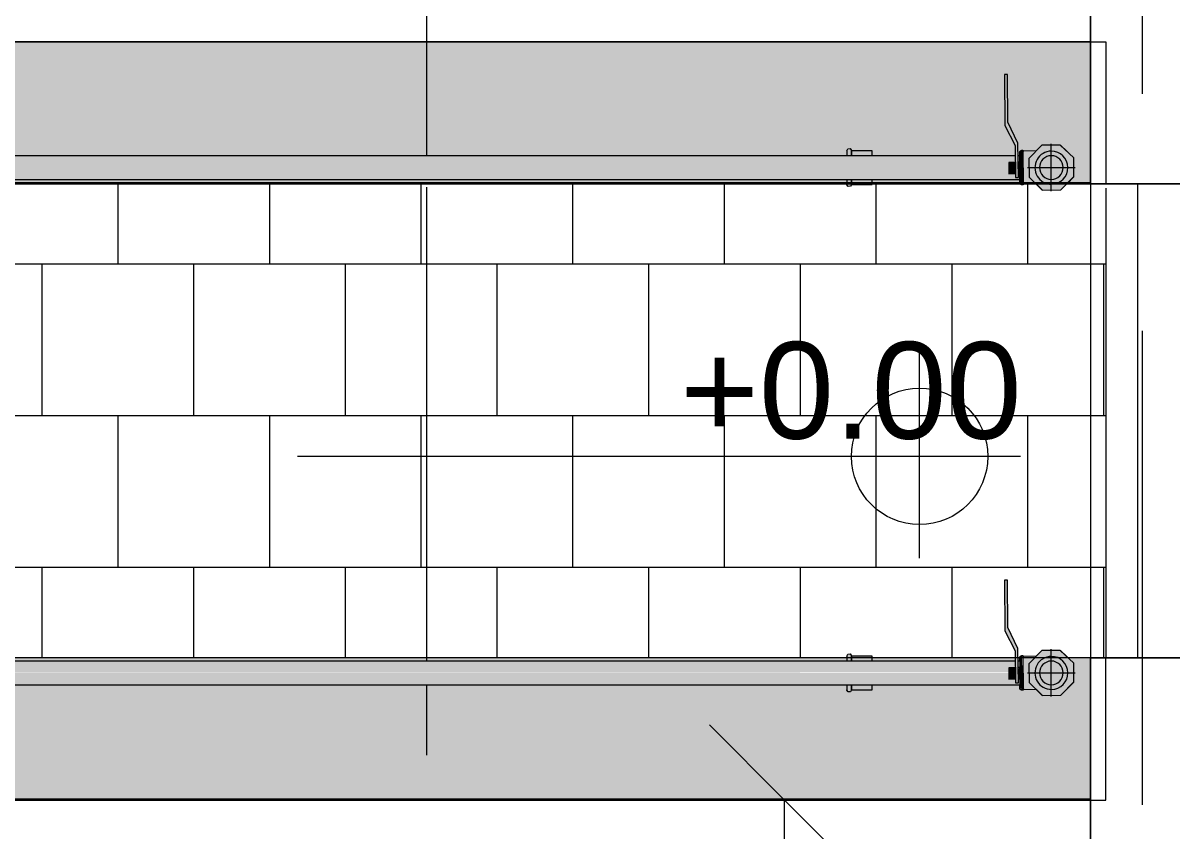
# Model space of a CAD drawing. Header units: metres. Extents: x 149 to 429, y -3 to 162.
# Drawn here: x 236.78 to 237.993, y 100.041 to 100.894 of the extents above; entities that cross this region are included whole.
import ezdxf

# ---------------------------------------------------------------- set-up
doc = ezdxf.new("R2010")
doc.units = ezdxf.units.M
doc.linetypes.add('IMPORT-Dashed _3_', pattern=[0.75, 0.5, -0.25])
doc.layers.add('1053_ARQ_BASE_MATADOURO_dwg', color=7, linetype='Continuous', lineweight=5, true_color=0x767676)
for name, color, linetype, lineweight in [('A-ANNO-DIMS', 7, 'Continuous', 5), ('A-ANNO-DIMS-50', 7, 'Continuous', 5), ('A-ANNO-NOTE', 7, 'Continuous', 5), ('A-ESQ-PORTAS', 7, 'Continuous', 20), ('A-PAREDE', 7, 'Continuous', 30), ('A-TEXTO1', 7, 'Continuous', 5), ('A-VISTA01', 7, 'Continuous', 20), ('A-VISTA03', 7, 'Continuous', 9), ('A-WALL', 7, 'Continuous', 9), ('A_lay', 7, 'Continuous', 5), ('A_PROJEÇÃO', 7, 'IMPORT-Dashed _3_', 5), ('P-PIPE', 7, 'Continuous', 5), ('P-PIPE-CNTR', 7, 'Continuous', 5)]:
    doc.layers.add(name, color=color, linetype=linetype, lineweight=lineweight)
doc.styles.add('Arial_4', font='arial.ttf', dxfattribs={"height": 0.102})
doc.styles.add('Century Gothic_2', font='GOTHIC.TTF', dxfattribs={"height": 0.05})
doc.dimstyles.new('Setores_1_mm', dxfattribs={"dimscale": 0.3048, "dimtxt": 0.052208, "dimasz": 0.520833, "dimexe": 0.393701, "dimexo": 0.246063, "dimgap": 0.287073, "dimtad": 1, "dimrnd": 0.01, "dimzin": 0, "dimdsep": 46, "dimtxsty": 'Century Gothic_2', "dimblk1": 'OBLIQUE', "dimblk2": 'OBLIQUE', "dimsah": 1, "dimcen": 0.09, "dimazin": 0, "dimtfac": 1, "dimtdec": 4, "dimtix": 1, "dimtmove": 0, "dimatfit": 3, "dimfxl": 1, "dimtvp": 1, "dimtolj": 1, "dimtzin": 0, "dimarcsym": 2})

# ---------------------------------------------------------------- blocks, each defined once
blk = doc.blocks.new('AÇO_Tampão Com Rebordo - AÇO_Tampão Com Rebordo-V52-SERINGA SUÍNOS')
at = {"layer": 'P-PIPE', "flags": 128}
for points in [[(0.0268, 0.0177), (0.0257, 0.0198), (0.0233, 0.02), (0.0218, 0.0181), (0.0218, 0.0177)], [(0.0218, -0.0177), (0.0229, -0.0198), (0.0253, -0.02), (0.0268, -0.0181), (0.0268, -0.0177)]]:
    blk.add_lwpolyline(points, dxfattribs=at)
blk = doc.blocks.new('AÇO_Cotovelo 90 45 - AÇO_Cotovelo 90 45-V54-SERINGA SUÍNOS')
at = {"layer": 'P-PIPE', "true_color": 0x7f7f7f}
for points in [[(159.465, 100.7469), (159.4682, 100.7471), (159.4676, 100.758), (159.4681, 100.7583), (159.4681, 100.7589), (159.4686, 100.7595), (159.4681, 100.7595), (159.4662, 100.759), (159.465, 100.7566), (159.465, 100.747)], [(159.4685, 100.7234), (159.4684, 100.7242), (159.4678, 100.7354), (159.465, 100.7352), (159.465, 100.7257), (159.4661, 100.7239), (159.4684, 100.7235)], [(159.4667, 100.7257), (159.4666, 100.726), (159.4666, 100.7258)]]:
    blk.add_hatch(color=8, dxfattribs=at).paths.add_polyline_path(points)
at = {"layer": 'P-PIPE'}
for p, q in [((159.4681, 100.7573), (159.465, 100.7573)), ((159.465, 100.7475), (159.465, 100.7573)), ((159.465, 100.7257), (159.465, 100.7349)), ((159.465, 100.7257), (159.4684, 100.7257))]:
    blk.add_line(p, q, dxfattribs=at)
at = {"layer": 'P-PIPE', "flags": 128}
for points in [[(159.465, 100.7573), (159.465, 100.7574), (159.465, 100.7575), (159.465, 100.7576), (159.465, 100.7577), (159.465, 100.7578), (159.465, 100.7579), (159.465, 100.758), (159.4651, 100.7581), (159.4651, 100.7582), (159.4651, 100.7583), (159.4652, 100.7583), (159.4652, 100.7584), (159.4653, 100.7585), (159.4653, 100.7586), (159.4654, 100.7587), (159.4654, 100.7588), (159.4655, 100.7589), (159.4656, 100.7589), (159.4656, 100.759), (159.4657, 100.7591), (159.4658, 100.7591), (159.4659, 100.7592), (159.4659, 100.7593), (159.466, 100.7593), (159.4661, 100.7594), (159.4662, 100.7594), (159.4663, 100.7595), (159.4664, 100.7595), (159.4665, 100.7596), (159.4665, 100.7596), (159.4666, 100.7596), (159.4667, 100.7597), (159.4668, 100.7597), (159.4669, 100.7597), (159.467, 100.7597), (159.4671, 100.7598), (159.4672, 100.7598), (159.4673, 100.7598), (159.4674, 100.7598), (159.4675, 100.7598), (159.4676, 100.7598), (159.4677, 100.7598), (159.4678, 100.7598), (159.4679, 100.7597), (159.468, 100.7597), (159.4681, 100.7597), (159.4682, 100.7597), (159.4683, 100.7596), (159.4684, 100.7596), (159.4685, 100.7596), (159.4686, 100.7595), (159.4687, 100.7595), (159.4688, 100.7594), (159.4688, 100.7594), (159.4689, 100.7593), (159.469, 100.7592), (159.4691, 100.7592), (159.4692, 100.7591), (159.4692, 100.759), (159.4693, 100.759)], [(159.465, 100.7548), (159.465, 100.7551), (159.465, 100.7554), (159.465, 100.7557), (159.465, 100.756), (159.465, 100.7562), (159.465, 100.7564), (159.465, 100.7566), (159.465, 100.7568), (159.465, 100.7569), (159.465, 100.7571), (159.465, 100.7571), (159.465, 100.7572), (159.465, 100.7573), (159.465, 100.7573)], [(159.465, 100.7573), (159.465, 100.7573), (159.465, 100.7572), (159.465, 100.7572), (159.465, 100.7571), (159.465, 100.757), (159.465, 100.7568), (159.465, 100.7567), (159.465, 100.7565), (159.465, 100.7563), (159.465, 100.756), (159.465, 100.7558), (159.465, 100.7555), (159.465, 100.7552), (159.465, 100.7549), (159.465, 100.7545), (159.465, 100.7542), (159.465, 100.7538), (159.465, 100.7534), (159.465, 100.7529), (159.465, 100.7525), (159.465, 100.752), (159.465, 100.7516), (159.465, 100.7511), (159.465, 100.7505), (159.465, 100.75), (159.465, 100.7495), (159.465, 100.7489), (159.465, 100.7484), (159.465, 100.7478), (159.465, 100.7472)], [(159.465, 100.7353), (159.465, 100.7348), (159.465, 100.7342), (159.465, 100.7336), (159.465, 100.7331), (159.465, 100.7326), (159.465, 100.732), (159.465, 100.7315), (159.465, 100.7311), (159.465, 100.7306), (159.465, 100.7302), (159.465, 100.7297), (159.465, 100.7293), (159.465, 100.7289), (159.465, 100.7285), (159.465, 100.7282), (159.465, 100.7279), (159.465, 100.7275), (159.465, 100.7273), (159.465, 100.727), (159.465, 100.7268), (159.465, 100.7265), (159.465, 100.7263), (159.465, 100.7262), (159.465, 100.726), (159.465, 100.7259), (159.465, 100.7258), (159.465, 100.7257), (159.465, 100.7257), (159.465, 100.7257)], [(159.465, 100.7257), (159.465, 100.7257), (159.465, 100.7257), (159.465, 100.7258), (159.465, 100.7259), (159.465, 100.726), (159.465, 100.7261), (159.465, 100.7263), (159.465, 100.7265), (159.465, 100.7267), (159.465, 100.7269), (159.465, 100.7272), (159.465, 100.7275), (159.465, 100.7278), (159.465, 100.7281)], [(159.4694, 100.7241), (159.4693, 100.724), (159.4693, 100.724), (159.4692, 100.7239), (159.4691, 100.7238), (159.469, 100.7238), (159.469, 100.7237), (159.4689, 100.7236), (159.4688, 100.7236), (159.4687, 100.7235), (159.4686, 100.7235), (159.4685, 100.7234), (159.4684, 100.7234), (159.4684, 100.7234), (159.4683, 100.7233), (159.4682, 100.7233), (159.4681, 100.7233), (159.468, 100.7232), (159.4679, 100.7232), (159.4678, 100.7232), (159.4677, 100.7232), (159.4676, 100.7232), (159.4675, 100.7232), (159.4674, 100.7232), (159.4673, 100.7232), (159.4672, 100.7232), (159.4671, 100.7232), (159.467, 100.7232), (159.4669, 100.7232), (159.4668, 100.7233), (159.4667, 100.7233), (159.4666, 100.7233), (159.4665, 100.7234), (159.4664, 100.7234), (159.4663, 100.7235), (159.4662, 100.7235), (159.4661, 100.7236), (159.4661, 100.7236), (159.466, 100.7237), (159.4659, 100.7237), (159.4658, 100.7238), (159.4657, 100.7239), (159.4657, 100.7239), (159.4656, 100.724), (159.4655, 100.7241), (159.4655, 100.7241), (159.4654, 100.7242), (159.4654, 100.7243), (159.4653, 100.7244), (159.4653, 100.7245), (159.4652, 100.7246), (159.4652, 100.7247), (159.4651, 100.7248), (159.4651, 100.7248), (159.4651, 100.7249), (159.465, 100.725), (159.465, 100.7251), (159.465, 100.7252), (159.465, 100.7253), (159.465, 100.7254), (159.465, 100.7255), (159.465, 100.7256), (159.465, 100.7257)]]:
    blk.add_lwpolyline(points, dxfattribs=at)
blk = doc.blocks.new('AÇO_Tampão Com Rebordo - AÇO_Tampão Com Rebordo-V55-SERINGA SUÍNOS')
at = {"layer": 'P-PIPE', "true_color": 0x7f7f7f}
h = blk.add_hatch(color=8, dxfattribs=at)
h.paths.add_polyline_path([(0.0218, -0.0177), (0, -0.0173), (0, -0.0125), (0.0218, -0.0125), (0.0218, -0.0173)])
h.paths.add_polyline_path([(0.0217, 0.0125), (0, 0.0125), (0, 0.0177), (0.0218, 0.0177), (0.0218, 0.0125)])
h = blk.add_hatch(color=8, dxfattribs=at)
h.paths.add_polyline_path([(0.0243, -0.0198), (0.0218, -0.0173), (0.0218, -0.0125), (0.0268, -0.0125), (0.0268, -0.0177), (0.0243, -0.0198)])
h.paths.add_polyline_path([(0.0233, 0.0125), (0.0218, 0.0127), (0.0218, 0.0177), (0.0243, 0.0198), (0.0268, 0.0177), (0.0268, 0.0125), (0.0238, 0.0125)])
at = {"layer": 'P-PIPE'}
for p, q in [((0, 0.0177), (0.0218, 0.0177)), ((0, 0.0125), (0, 0.0177)), ((0.0218, 0.0177), (0.0218, 0.0125)), ((0, -0.0177), (0, -0.0125)), ((0.0218, -0.0177), (0, -0.0177)), ((0.0218, -0.0125), (0.0218, -0.0177))]:
    blk.add_line(p, q, dxfattribs=at)
at = {"layer": 'P-PIPE', "flags": 128}
for points in [[(0.0268, 0.0177), (0.0257, 0.0198), (0.0233, 0.02), (0.0218, 0.0181), (0.0218, 0.0177)], [(0.0218, 0.0125), (0.0218, 0.0162), (0.0218, 0.0177)], [(0.0268, 0.0177), (0.0268, 0.0137), (0.0268, 0.0125)], [(0.0218, -0.0177), (0.0218, -0.0137), (0.0218, -0.0125)], [(0.0218, -0.0177), (0.0229, -0.0198), (0.0253, -0.02), (0.0268, -0.0181), (0.0268, -0.0177)], [(0.0268, -0.0125), (0.0268, -0.0162), (0.0268, -0.0177)]]:
    blk.add_lwpolyline(points, dxfattribs=at)
blk = doc.blocks.new('AÇO_Cotovelo 90 45 - AÇO_Cotovelo 90 45-V56-SERINGA SUÍNOS')
at = {"layer": 'P-PIPE', "true_color": 0x7f7f7f}
h = blk.add_hatch(color=8, dxfattribs=at)
h.paths.add_polyline_path([(159.4675, 100.2254), (159.4675, 100.2267), (159.4652, 100.2249), (159.4653, 100.2242), (159.4672, 100.2253)])
h.paths.add_polyline_path([(159.4654, 100.2139), (159.4675, 100.2144), (159.4672, 100.2252), (159.4652, 100.2235), (159.465, 100.2164), (159.4654, 100.2139)])
h = blk.add_hatch(color=8, dxfattribs=at)
h.paths.add_polyline_path([(159.465, 100.224), (159.4655, 100.224), (159.465, 100.224)])
h.paths.add_polyline_path([(159.465, 100.2139), (159.4653, 100.2144), (159.4651, 100.2179), (159.4651, 100.2219), (159.465, 100.2139)])
h = blk.add_hatch(color=8, dxfattribs=at)
h.paths.add_polyline_path([(159.4675, 100.2254), (159.4681, 100.2255), (159.4683, 100.2258), (159.4681, 100.2264), (159.4675, 100.2267), (159.4675, 100.2255)])
h.paths.add_polyline_path([(159.4675, 100.2139), (159.4682, 100.2144), (159.4676, 100.2253), (159.4675, 100.2249), (159.4675, 100.2139)])
blk.add_hatch(color=8, dxfattribs=at).paths.add_polyline_path([(159.465, 100.1926), (159.4657, 100.193), (159.4652, 100.1972), (159.465, 100.1926)])
h = blk.add_hatch(color=8, dxfattribs=at)
h.paths.add_polyline_path([(159.4675, 100.1901), (159.4675, 100.1915), (159.4657, 100.1912)])
h.paths.add_polyline_path([(159.4675, 100.1915), (159.4675, 100.2023), (159.4652, 100.2022), (159.4651, 100.198), (159.4657, 100.1917)])
h = blk.add_hatch(color=8, dxfattribs=at)
h.paths.add_polyline_path([(159.4675, 100.1901), (159.4684, 100.1913), (159.4675, 100.1915)])
h.paths.add_polyline_path([(159.4675, 100.1915), (159.4684, 100.1918), (159.4683, 100.2023), (159.4675, 100.2022), (159.4675, 100.1917)])
at = {"layer": 'P-PIPE'}
for p, q in [((159.4681, 100.2242), (159.465, 100.2242)), ((159.465, 100.2242), (159.465, 100.2143)), ((159.465, 100.2018), (159.465, 100.1926)), ((159.465, 100.1926), (159.4684, 100.1926))]:
    blk.add_line(p, q, dxfattribs=at)
at = {"layer": 'P-PIPE', "flags": 128}
for points in [[(159.465, 100.2242), (159.465, 100.2243), (159.465, 100.2244), (159.465, 100.2245), (159.465, 100.2246), (159.465, 100.2247), (159.465, 100.2248), (159.465, 100.2249), (159.4651, 100.225), (159.4651, 100.2251), (159.4651, 100.2252), (159.4652, 100.2253), (159.4652, 100.2254), (159.4653, 100.2255), (159.4653, 100.2255), (159.4654, 100.2256), (159.4654, 100.2257), (159.4655, 100.2258), (159.4656, 100.2259), (159.4656, 100.2259), (159.4657, 100.226), (159.4658, 100.2261), (159.4659, 100.2261), (159.4659, 100.2262), (159.466, 100.2263), (159.4661, 100.2263), (159.4662, 100.2264), (159.4663, 100.2264), (159.4664, 100.2265), (159.4665, 100.2265), (159.4665, 100.2266), (159.4666, 100.2266), (159.4667, 100.2266), (159.4668, 100.2266), (159.4669, 100.2267), (159.467, 100.2267), (159.4671, 100.2267), (159.4672, 100.2267), (159.4673, 100.2267), (159.4674, 100.2267), (159.4675, 100.2267)], [(159.465, 100.2217), (159.465, 100.222), (159.465, 100.2224), (159.465, 100.2226), (159.465, 100.2229), (159.465, 100.2231), (159.465, 100.2234), (159.465, 100.2236), (159.465, 100.2237), (159.465, 100.2239), (159.465, 100.224), (159.465, 100.2241), (159.465, 100.2242), (159.465, 100.2242), (159.465, 100.2242)], [(159.465, 100.2242), (159.465, 100.2242), (159.465, 100.2242), (159.465, 100.2241), (159.465, 100.224), (159.465, 100.2239), (159.465, 100.2238), (159.465, 100.2236), (159.465, 100.2234), (159.465, 100.2232), (159.465, 100.223), (159.465, 100.2227), (159.465, 100.2224), (159.465, 100.2221), (159.465, 100.2218), (159.465, 100.2215), (159.465, 100.2211), (159.465, 100.2207), (159.465, 100.2203), (159.465, 100.2199), (159.465, 100.2194), (159.465, 100.219), (159.465, 100.2185), (159.465, 100.218), (159.465, 100.2175), (159.465, 100.217), (159.465, 100.2164), (159.465, 100.2159), (159.465, 100.2153), (159.465, 100.2147), (159.465, 100.2141)], [(159.4675, 100.2267), (159.4676, 100.2267), (159.4676, 100.2267), (159.4677, 100.2267), (159.4678, 100.2267), (159.4679, 100.2267), (159.468, 100.2267), (159.4681, 100.2266), (159.4682, 100.2266), (159.4683, 100.2266), (159.4684, 100.2265), (159.4685, 100.2265), (159.4686, 100.2264), (159.4687, 100.2264), (159.4688, 100.2263), (159.4689, 100.2263), (159.4689, 100.2262), (159.469, 100.2262), (159.4691, 100.2261), (159.4692, 100.226), (159.4692, 100.226), (159.4693, 100.2259)], [(159.465, 100.2023), (159.465, 100.2017), (159.465, 100.2011), (159.465, 100.2006), (159.465, 100.2), (159.465, 100.1995), (159.465, 100.199), (159.465, 100.1985), (159.465, 100.198), (159.465, 100.1975), (159.465, 100.1971), (159.465, 100.1967), (159.465, 100.1962), (159.465, 100.1959), (159.465, 100.1955), (159.465, 100.1951), (159.465, 100.1948), (159.465, 100.1945), (159.465, 100.1942), (159.465, 100.1939), (159.465, 100.1937), (159.465, 100.1935), (159.465, 100.1933), (159.465, 100.1931), (159.465, 100.193), (159.465, 100.1929), (159.465, 100.1928), (159.465, 100.1927), (159.465, 100.1926), (159.465, 100.1926)], [(159.465, 100.1926), (159.465, 100.1926), (159.465, 100.1927), (159.465, 100.1927), (159.465, 100.1928), (159.465, 100.1929), (159.465, 100.1931), (159.465, 100.1932), (159.465, 100.1934), (159.465, 100.1936), (159.465, 100.1939), (159.465, 100.1941), (159.465, 100.1944), (159.465, 100.1947), (159.465, 100.195)], [(159.4675, 100.1901), (159.4674, 100.1901), (159.4673, 100.1901), (159.4672, 100.1901), (159.4671, 100.1902), (159.467, 100.1902), (159.4669, 100.1902), (159.4668, 100.1902), (159.4667, 100.1902), (159.4666, 100.1903), (159.4665, 100.1903), (159.4664, 100.1904), (159.4663, 100.1904), (159.4662, 100.1905), (159.4661, 100.1905), (159.466, 100.1906), (159.466, 100.1906), (159.4659, 100.1907), (159.4658, 100.1907), (159.4657, 100.1908), (159.4657, 100.1909), (159.4656, 100.191), (159.4655, 100.191), (159.4655, 100.1911), (159.4654, 100.1912), (159.4653, 100.1913), (159.4653, 100.1914), (159.4652, 100.1914), (159.4652, 100.1915), (159.4652, 100.1916), (159.4651, 100.1917), (159.4651, 100.1918), (159.4651, 100.1919), (159.465, 100.192), (159.465, 100.1921), (159.465, 100.1922), (159.465, 100.1923), (159.465, 100.1924), (159.465, 100.1925), (159.465, 100.1926), (159.465, 100.1926)], [(159.4694, 100.191), (159.4693, 100.191), (159.4693, 100.1909), (159.4692, 100.1908), (159.4691, 100.1908), (159.469, 100.1907), (159.469, 100.1906), (159.4689, 100.1906), (159.4688, 100.1905), (159.4687, 100.1905), (159.4686, 100.1904), (159.4685, 100.1904), (159.4684, 100.1903), (159.4684, 100.1903), (159.4683, 100.1903), (159.4682, 100.1902), (159.4681, 100.1902), (159.468, 100.1902), (159.4679, 100.1902), (159.4678, 100.1901), (159.4677, 100.1901), (159.4676, 100.1901), (159.4675, 100.1901), (159.4675, 100.1901)]]:
    blk.add_lwpolyline(points, dxfattribs=at)
blk = doc.blocks.new('AÇO_Tampão Com Rebordo - AÇO_Tampão Com Rebordo-V58-SERINGA SUÍNOS')
at = {"layer": 'P-PIPE', "true_color": 0x7f7f7f}
h = blk.add_hatch(color=8, dxfattribs=at)
h.paths.add_polyline_path([(0.0218, -0.0177), (0, -0.0177), (0, -0.0125), (0.0218, -0.0125), (0.0218, -0.0164)])
h.paths.add_polyline_path([(0.0046, 0.0125), (0, 0.0125), (0, 0.0177), (0.0218, 0.0177), (0.0216, 0.0125), (0.0083, 0.0125)])
h = blk.add_hatch(color=8, dxfattribs=at)
h.paths.add_polyline_path([(0.0243, -0.0198), (0.0218, -0.0177), (0.0218, -0.0125), (0.0268, -0.0125), (0.0268, -0.0177), (0.0254, -0.0189)])
h.paths.add_polyline_path([(0.0232, 0.0125), (0.0218, 0.0127), (0.0218, 0.0177), (0.0243, 0.0198), (0.0268, 0.0177), (0.0268, 0.0125), (0.0233, 0.0125)])
at = {"layer": 'P-PIPE'}
for p, q in [((0, 0.0177), (0.0218, 0.0177)), ((0, 0.0125), (0, 0.0177)), ((0.0218, 0.0177), (0.0218, 0.0125)), ((0, -0.0177), (0, -0.0125)), ((0.0218, -0.0177), (0, -0.0177)), ((0.0218, -0.0125), (0.0218, -0.0177))]:
    blk.add_line(p, q, dxfattribs=at)
at = {"layer": 'P-PIPE', "flags": 128}
for points in [[(0.0268, 0.0177), (0.0257, 0.0198), (0.0233, 0.02), (0.0218, 0.0181), (0.0218, 0.0177)], [(0.0218, 0.0125), (0.0218, 0.0162), (0.0218, 0.0177)], [(0.0268, 0.0177), (0.0268, 0.0137), (0.0268, 0.0125)], [(0.0218, -0.0177), (0.0218, -0.0137), (0.0218, -0.0125)], [(0.0218, -0.0177), (0.0229, -0.0198), (0.0253, -0.02), (0.0268, -0.0181), (0.0268, -0.0177)], [(0.0268, -0.0125), (0.0268, -0.0162), (0.0268, -0.0177)]]:
    blk.add_lwpolyline(points, dxfattribs=at)
blk = doc.blocks.new('Valvula esfera BSP - Válvula Esfera BSP - TupyValve - Válvula Esfera BSP TupyValves PN25 Standard-3972515-SERINGA SUÍNOS')
at = {"layer": 'P-PIPE', "true_color": 0x7f7f7f}
for points in [[(159.4603, 100.198), (159.4634, 100.198), (159.463, 100.2343), (159.4524, 100.2562), (159.4519, 100.3064), (159.4487, 100.3064), (159.4493, 100.2528), (159.4599, 100.2317), (159.4603, 100.198)], [(159.4684, 100.191), (159.4814, 100.1918), (159.4747, 100.1986), (159.4748, 100.2183), (159.4823, 100.226), (159.4681, 100.2255), (159.4684, 100.1916)], [(159.4885, 100.1846), (159.4884, 100.185), (159.4885, 100.1846)]]:
    blk.add_hatch(color=8, dxfattribs=at).paths.add_polyline_path(points)
h = blk.add_hatch(color=8, dxfattribs=at)
h.paths.add_polyline_path([(159.4888, 100.1846), (159.5084, 100.1848), (159.5221, 100.199), (159.5218, 100.2186), (159.5077, 100.2322), (159.4881, 100.232), (159.4745, 100.2173), (159.4747, 100.1983), (159.4838, 100.1894)])
h.paths.add_polyline_path([(159.4985, 100.191), (159.4937, 100.1916), (159.4883, 100.1943), (159.4851, 100.1972), (159.4825, 100.2016), (159.4813, 100.2052), (159.481, 100.2089), (159.4822, 100.2147), (159.4841, 100.2182), (159.4871, 100.2215), (159.4915, 100.2242), (159.4943, 100.2252), (159.4981, 100.2258), (159.503, 100.2251), (159.508, 100.2227), (159.5114, 100.2196), (159.5141, 100.2154), (159.5151, 100.2124), (159.5157, 100.2086), (159.5151, 100.2041), (159.5126, 100.1987), (159.5094, 100.1952), (159.5053, 100.1926), (159.5023, 100.1915)])
h = blk.add_hatch(color=8, dxfattribs=at)
h.paths.add_polyline_path([(159.4985, 100.191), (159.503, 100.1916), (159.5084, 100.1944), (159.5115, 100.1972), (159.5142, 100.2018), (159.5151, 100.2041), (159.5157, 100.2086), (159.5142, 100.215), (159.5122, 100.2186), (159.5094, 100.2216), (159.5051, 100.2242), (159.5013, 100.2254), (159.4961, 100.2255), (159.4931, 100.2249), (159.4881, 100.2223), (159.4846, 100.2188), (159.4824, 100.215), (159.4813, 100.2117), (159.4809, 100.2082), (159.4823, 100.2018), (159.4843, 100.1983), (159.4871, 100.1952), (159.4898, 100.1932), (159.4953, 100.1914), (159.4983, 100.191)])
h.paths.add_polyline_path([(159.4983, 100.1959), (159.495, 100.1963), (159.492, 100.1976), (159.4894, 100.1996), (159.4868, 100.2038), (159.4862, 100.2052), (159.4858, 100.2089), (159.4866, 100.2127), (159.4874, 100.2147), (159.4894, 100.2173), (159.4928, 100.2196), (159.4969, 100.2207), (159.4983, 100.2209), (159.503, 100.2199), (159.5059, 100.2181), (159.5082, 100.2159), (159.5096, 100.2135), (159.5103, 100.2117), (159.5108, 100.2084), (159.5103, 100.2052), (159.5091, 100.2022), (159.5059, 100.1987), (159.5029, 100.1969), (159.4994, 100.1961), (159.4985, 100.196)])
h = blk.add_hatch(color=8, dxfattribs=at)
h.paths.add_polyline_path([(159.4535, 100.2019), (159.4602, 100.2022), (159.4599, 100.214), (159.4534, 100.2137), (159.4535, 100.202)])
h.paths.add_polyline_path([(159.4633, 100.2023), (159.4683, 100.2028), (159.468, 100.2139), (159.4632, 100.2133), (159.4633, 100.2023)])
at = {"layer": 'P-PIPE'}
for p, q in [((159.4519, 100.3064), (159.4487, 100.3064)), ((159.4487, 100.3064), (159.4493, 100.2528)), ((159.4524, 100.2562), (159.4519, 100.3064)), ((159.4493, 100.2528), (159.4599, 100.2317)), ((159.463, 100.2343), (159.4524, 100.2562)), ((159.4634, 100.198), (159.463, 100.2343)), ((159.4599, 100.2317), (159.4603, 100.198)), ((159.4823, 100.226), (159.4681, 100.2258)), ((159.4681, 100.2258), (159.4684, 100.191)), ((159.4881, 100.232), (159.4744, 100.2179)), ((159.5077, 100.2322), (159.4881, 100.232)), ((159.5218, 100.2186), (159.5077, 100.2322)), ((159.5149, 100.2253), (159.508, 100.2322)), ((159.4601, 100.214), (159.4534, 100.2139)), ((159.4534, 100.2139), (159.4535, 100.2019)), ((159.4682, 100.2141), (159.4632, 100.214)), ((159.4744, 100.2179), (159.4747, 100.1983)), ((159.5221, 100.199), (159.5218, 100.2186)), ((159.4535, 100.2019), (159.4602, 100.202)), ((159.4603, 100.198), (159.4634, 100.198)), ((159.4633, 100.202), (159.4683, 100.2021)), ((159.4747, 100.1983), (159.4888, 100.1846)), ((159.5084, 100.1848), (159.5221, 100.199)), ((159.5151, 100.1918), (159.5221, 100.1987)), ((159.4684, 100.191), (159.482, 100.1912)), ((159.482, 100.1912), (159.4885, 100.1846)), ((159.4888, 100.1846), (159.5084, 100.1848))]:
    blk.add_line(p, q, dxfattribs=at)
for start, end in [(90.612, 270.612), (270.612, 90.612)]:
    blk.add_arc((159.4983, 100.2084), 0.0174, start, end, dxfattribs=at)
blk = doc.blocks.new('Valvula esfera BSP - Válvula Esfera BSP - TupyValve - Válvula Esfera BSP TupyValves PN25 Standard-V59-SERINGA SUÍNOS')
at = {"layer": 'P-PIPE', "true_color": 0x7f7f7f}
for points in [[(159.4603, 100.7311), (159.4634, 100.7311), (159.463, 100.7674), (159.4524, 100.7893), (159.4519, 100.8395), (159.4487, 100.8395), (159.4493, 100.7858), (159.4599, 100.7648), (159.4603, 100.7311)], [(159.4885, 100.7177), (159.4884, 100.718), (159.4885, 100.7177)]]:
    blk.add_hatch(color=8, dxfattribs=at).paths.add_polyline_path(points)
h = blk.add_hatch(color=8, dxfattribs=at)
h.paths.add_polyline_path([(159.4684, 100.7241), (159.4814, 100.7248), (159.4747, 100.7316), (159.4748, 100.7513), (159.4823, 100.7591), (159.4681, 100.7585), (159.4684, 100.7242)])
h.paths.add_polyline_path([(159.4681, 100.7583), (159.4681, 100.7583), (159.4744, 100.7583)])
h = blk.add_hatch(color=8, dxfattribs=at)
h.paths.add_polyline_path([(159.4888, 100.7177), (159.5084, 100.7179), (159.5221, 100.732), (159.5218, 100.7516), (159.5077, 100.7653), (159.4881, 100.7651), (159.4745, 100.7503), (159.4747, 100.7313), (159.4846, 100.7217)])
h.paths.add_polyline_path([(159.4985, 100.724), (159.493, 100.725), (159.4885, 100.7272), (159.4851, 100.7303), (159.483, 100.7334), (159.4813, 100.7382), (159.4809, 100.7415), (159.4822, 100.7477), (159.4841, 100.7512), (159.4871, 100.7546), (159.4915, 100.7573), (159.4943, 100.7583), (159.4981, 100.7588), (159.503, 100.7581), (159.508, 100.7557), (159.5114, 100.7527), (159.5141, 100.7485), (159.5151, 100.7454), (159.5157, 100.7416), (159.5151, 100.7371), (159.5126, 100.7317), (159.5094, 100.7282), (159.5053, 100.7257), (159.5023, 100.7246), (159.499, 100.7241)])
h = blk.add_hatch(color=8, dxfattribs=at)
h.paths.add_polyline_path([(159.4985, 100.724), (159.503, 100.7247), (159.5084, 100.7275), (159.5115, 100.7303), (159.5142, 100.7349), (159.5151, 100.7371), (159.5157, 100.7416), (159.5142, 100.748), (159.5122, 100.7516), (159.5087, 100.7552), (159.5062, 100.7569), (159.5006, 100.7585), (159.496, 100.7585), (159.4936, 100.7582), (159.4878, 100.7552), (159.4846, 100.7519), (159.483, 100.7496), (159.4813, 100.7447), (159.4809, 100.7413), (159.4822, 100.7352), (159.4843, 100.7313), (159.4871, 100.7283), (159.4898, 100.7263), (159.4957, 100.7244), (159.4973, 100.7242)])
h.paths.add_polyline_path([(159.4983, 100.729), (159.495, 100.7294), (159.492, 100.7307), (159.4894, 100.7326), (159.4868, 100.7369), (159.4862, 100.7382), (159.4858, 100.7415), (159.4868, 100.7462), (159.4874, 100.7477), (159.4894, 100.7503), (159.4928, 100.7527), (159.4971, 100.7538), (159.4994, 100.7538), (159.503, 100.7529), (159.5045, 100.7523), (159.5082, 100.7489), (159.5097, 100.7462), (159.5103, 100.7447), (159.5108, 100.7415), (159.5103, 100.7382), (159.5091, 100.7352), (159.5071, 100.7326), (159.5029, 100.73), (159.4994, 100.7291), (159.499, 100.7291)])
h = blk.add_hatch(color=8, dxfattribs=at)
h.paths.add_polyline_path([(159.4535, 100.735), (159.4602, 100.7353), (159.4599, 100.7471), (159.4534, 100.7468), (159.4535, 100.7351)])
h.paths.add_polyline_path([(159.4633, 100.7353), (159.4683, 100.7359), (159.468, 100.747), (159.4632, 100.7464), (159.4633, 100.7359)])
at = {"layer": 'P-PIPE'}
for p, q in [((159.4519, 100.8395), (159.4487, 100.8395)), ((159.4487, 100.8395), (159.4493, 100.7858)), ((159.4524, 100.7893), (159.4519, 100.8395)), ((159.4493, 100.7858), (159.4599, 100.7648)), ((159.463, 100.7674), (159.4524, 100.7893)), ((159.4634, 100.7311), (159.463, 100.7674)), ((159.4599, 100.7648), (159.4603, 100.7311)), ((159.4823, 100.7591), (159.4681, 100.7589)), ((159.4681, 100.7589), (159.4684, 100.7241)), ((159.4881, 100.7651), (159.4744, 100.751)), ((159.5077, 100.7653), (159.4881, 100.7651)), ((159.5218, 100.7516), (159.5077, 100.7653)), ((159.5149, 100.7584), (159.508, 100.7653)), ((159.4601, 100.7471), (159.4534, 100.747)), ((159.4534, 100.747), (159.4535, 100.735)), ((159.4682, 100.7472), (159.4632, 100.7471)), ((159.4744, 100.751), (159.4747, 100.7313)), ((159.5221, 100.732), (159.5218, 100.7516)), ((159.4535, 100.735), (159.4602, 100.7351)), ((159.4603, 100.7311), (159.4634, 100.7311)), ((159.4633, 100.7351), (159.4683, 100.7352)), ((159.4747, 100.7313), (159.4888, 100.7177)), ((159.5084, 100.7179), (159.5221, 100.732)), ((159.5151, 100.7248), (159.5221, 100.7317)), ((159.4684, 100.7241), (159.482, 100.7243)), ((159.482, 100.7243), (159.4885, 100.7177)), ((159.4888, 100.7177), (159.5084, 100.7179))]:
    blk.add_line(p, q, dxfattribs=at)
for start, end in [(90.612, 270.612), (270.612, 90.612)]:
    blk.add_arc((159.4983, 100.7414), 0.0174, start, end, dxfattribs=at)
blk = doc.blocks.new('1053_ARQ_BASE_MATADOURO_dwg_arq geral tgov-4039641-SERINGA SUÍNOS')
at = {"layer": 'A_lay', "true_color": 0xaaaaaa}
h = blk.add_hatch(dxfattribs=at)
h.set_pattern_fill('FP_5', color=253, style=0, pattern_type=2)
h.set_pattern_definition([(0, (0, 0), (0, 0.16), []), (90, (0, 0), (-0.08, 0.16), [0.16, -0.16])])
h.paths.add_polyline_path([(25.4973, 17.0382), (27.0405, 17.0384), (27.0405, 17.0395), (27.0412, 17.0403), (27.0422, 17.0384), (27.0422, 17.0382), (27.0434, 17.0382), (27.0442, 17.0396), (27.0455, 17.0382), (27.0657, 17.0384), (27.0675, 17.0396), (27.0736, 17.0403), (27.0817, 17.0382), (27.1005, 17.0384), (27.1005, 17.0395), (27.1022, 17.0406), (27.1022, 17.0382), (27.1032, 17.0384), (27.1032, 17.0406), (27.105, 17.0395), (27.105, 17.0393), (27.1055, 17.0382), (29.0727, 17.0387), (29.073, 17.0403), (29.0752, 17.0422), (29.0777, 17.0401), (29.0995, 17.0401), (29.0995, 17.0382), (29.2502, 17.0382), (29.2501, 17.0457), (29.2395, 17.0667), (29.2389, 17.1204), (29.2421, 17.1204), (29.2426, 17.0702), (29.2532, 17.0473), (29.2536, 17.0382), (29.2552, 17.0382), (29.2555, 17.0394), (29.2577, 17.0407), (29.2602, 17.0398), (29.2729, 17.0404), (29.2786, 17.046), (29.2982, 17.0462), (29.3062, 17.0382), (29.3459, 17.0382), (29.3459, 17.5382), (29.3044, 17.5379), (29.2983, 17.5319), (29.2787, 17.5316), (29.2722, 17.5382), (29.259, 17.5378), (29.2586, 17.5374), (29.2552, 17.5382), (29.0777, 17.5378), (29.0752, 17.5357), (29.0722, 17.5382), (27.1045, 17.5376), (27.1032, 17.5376), (27.1032, 17.5382), (27.1018, 17.5382), (27.1012, 17.5375), (27.1005, 17.5382), (27.0741, 17.5378), (27.0727, 17.5373), (27.0658, 17.5382), (27.0447, 17.5382), (27.0432, 17.5373), (27.0432, 17.5382), (27.0418, 17.5382), (27.0412, 17.5375), (27.0405, 17.5382), (24.5056, 17.5379), (24.5048, 17.5376), (24.5037, 17.5373), (24.5032, 17.5373), (24.5017, 17.538), (24.501, 17.5377), (24.5005, 17.5382), (24.4757, 17.5379), (24.4709, 17.5375), (24.4654, 17.5382), (24.4447, 17.5382), (24.4432, 17.5375), (24.4432, 17.5382), (24.4422, 17.5377), (24.4421, 17.5375), (24.4397, 17.5382), (21.9045, 17.5376), (21.9032, 17.5376), (21.9032, 17.5382), (21.9018, 17.5382), (21.9012, 17.5375), (21.9005, 17.5382), (21.8743, 17.5379), (21.8727, 17.5373), (21.8675, 17.5382), (21.8447, 17.5382), (21.8432, 17.5373), (21.8432, 17.5382), (21.8418, 17.5382), (21.8412, 17.5375), (21.8405, 17.5382), (19.8727, 17.5378), (19.8702, 17.5357), (19.8677, 17.5378), (19.6727, 17.5382), (19.6727, 17.0382), (19.8459, 17.0382), (19.8459, 17.0401), (19.8677, 17.0401), (19.8702, 17.0422), (19.8727, 17.0401), (19.8727, 17.0382), (21.8405, 17.0384), (21.8405, 17.0395), (21.8412, 17.0403), (21.8422, 17.0384), (21.8424, 17.0382), (21.8434, 17.0382), (21.8442, 17.0396), (21.8455, 17.0382), (21.8657, 17.0384), (21.8675, 17.0396), (21.8736, 17.0403), (21.8817, 17.0382), (21.9005, 17.0384), (21.9005, 17.0395), (21.9022, 17.0406), (21.9022, 17.0382), (21.9032, 17.0384), (21.9033, 17.0406), (21.905, 17.0395), (21.905, 17.0393), (21.9055, 17.0382), (24.4388, 17.0382), (24.4405, 17.0403), (24.4427, 17.0398), (24.4437, 17.0388), (24.4442, 17.0396), (24.4455, 17.0382), (24.4644, 17.0384), (24.466, 17.0393), (24.475, 17.0403), (24.486, 17.0382), (24.5005, 17.0384), (24.5005, 17.0395), (24.5033, 17.0406), (24.5041, 17.0403), (24.5057, 17.0397), (24.5067, 17.0382), (25.4668, 17.0382)])
h.paths.add_polyline_path([(19.872, 17.0382), (19.8719, 17.0386), (19.8717, 17.0386)])
at = {"color": 253, "lineweight": 5, "true_color": 0xaaaaaa}
blk.add_line((29.3459, 17.5339), (29.3459, 17.0382), dxfattribs=at)
at = {"layer": 'A-ESQ-PORTAS', "color": 253, "true_color": 0xaaaaaa}
blk.add_line((29.3796, 17.0382), (29.3796, 17.5382), dxfattribs=at)
at = {"layer": 'A-PAREDE', "color": 253, "true_color": 0xaaaaaa, "flags": 128}
for points in [[(29.4796, 18.5614), (29.4796, 17.5382), (29.3296, 17.5382), (29.3296, 18.5614)], [(29.3296, 16.1332), (29.3296, 17.0382), (29.4796, 17.0382), (29.4796, 16.1332), (32.6243, 16.1332)]]:
    blk.add_lwpolyline(points, dxfattribs=at)
at = {"layer": 'A-TEXTO1', "color": 253, "true_color": 0xaaaaaa}
for p, q in [((29.1494, 17.1433), (29.1494, 17.3705)), ((29.2558, 17.2508), (28.4929, 17.2508))]:
    blk.add_line(p, q, dxfattribs=at)
blk.add_circle((29.1494, 17.2508), 0.0719, dxfattribs=at)
at = {"layer": 'A-VISTA01', "color": 253, "true_color": 0xaaaaaa}
for p, q in [((29.0727, 17.5382), (27.1049, 17.5382)), ((29.2562, 17.5382), (29.0995, 17.5382)), ((29.2722, 17.5382), (29.2656, 17.5382)), ((29.0727, 17.0382), (27.1049, 17.0382)), ((29.2502, 17.0382), (29.0995, 17.0382)), ((29.2552, 17.0382), (29.2533, 17.0382)), ((29.3459, 17.0382), (29.3062, 17.0382))]:
    blk.add_line(p, q, dxfattribs=at)
at = {"layer": 'A-VISTA01', "color": 253, "true_color": 0xaaaaaa, "flags": 128}
for points in [[(19.3727, 17.6882), (29.3459, 17.6882), (29.3459, 17.5382), (29.3047, 17.5382)], [(17.0302, 16.3545), (19.3173, 16.8882), (29.3459, 16.8882), (29.3459, 17.0382)]]:
    blk.add_lwpolyline(points, dxfattribs=at)
at = {"layer": 'A-VISTA03', "color": 253, "true_color": 0xaaaaaa}
blk.add_line((29.3296, 17.5382), (29.3296, 17.0382), dxfattribs=at)
at = {"layer": 'A_PROJEÇÃO', "color": 253, "true_color": 0xaaaaaa}
for p, q in [((28.6296, 17.568), (28.6296, 18.5614)), ((29.3846, 16.1332), (29.3846, 18.5614)), ((28.6296, 17.0349), (28.6296, 17.543)), ((28.6296, 15.4355), (28.6296, 17.0099))]:
    blk.add_line(p, q, dxfattribs=at)
at = {"layer": 'A-TEXTO1', "insert": (28.8967, 17.3715), "char_height": 0.102, "width": 0.43082, "attachment_point": 1, "line_spacing_factor": 0.941778, "style": 'Arial_4'}
blk.add_mtext('+0.00', dxfattribs=at)
blk = doc.blocks.new('1053_ARQ_BASE_MATADOURO_dwg-3625622-SERINGA SUÍNOS')
blk.add_blockref('1053_ARQ_BASE_MATADOURO_dwg_arq geral tgov-4039641-SERINGA SUÍNOS', (130.2098, 83.186))
blk = doc.blocks.new('Marcador de Tubulação Circular Century 2 - Sobe-874581-SERINGA SUÍNOS')
at = {"layer": 'A-ANNO-NOTE'}
for p, q in [((0.011459, 0.006828), (0.007216, 0.002585)), ((0.011459, 0.006828), (0.009837, 0.006173)), ((0.010803, 0.005207), (0.011459, 0.006828)), ((0.009837, 0.006173), (0.010803, 0.006173)), ((0.010803, 0.006173), (0.010803, 0.005207)), ((-0.002208, -0.001269), (0.008792, -0.001269)), ((-0.004786, -0.009416), (-0.000562, -0.005193))]:
    blk.add_line(p, q, dxfattribs=at)
blk.add_circle((0.003292, -0.001269), 0.0055, dxfattribs=at)
blk = doc.blocks.new('DIMBLOCK44-SERINGA SUÍNOS')
at = {"layer": 'A-ANNO-DIMS-50', "lineweight": 25}
for p, q in [((237.5833, 100.0742), (237.504, 100.1536)), ((237.5833, 100.0742), (237.6627, 99.9948)), ((237.5833, 99.4697), (237.504, 99.549)), ((237.5833, 99.4697), (237.6627, 99.3903))]:
    blk.add_line(p, q, dxfattribs=at)
at = {"layer": 'A-ANNO-DIMS-50'}
for p, q in [((237.5833, 100.0742), (237.5461, 100.0742)), ((237.5833, 99.4697), (237.5833, 100.0742)), ((237.5833, 100.0742), (237.7033, 100.0742)), ((237.5833, 99.4697), (237.5461, 99.4697)), ((237.5833, 99.4697), (237.7033, 99.4697))]:
    blk.add_line(p, q, dxfattribs=at)
at = {"layer": 'A-ANNO-DIMS-50', "color": 0, "insert": (237.4318, 99.6617), "char_height": 0.05, "width": 0.264523, "attachment_point": 1, "rotation": 90, "line_spacing_factor": 0.984502, "style": 'Century Gothic_2'}
blk.add_mtext('0,60 m', dxfattribs=at)
blk = doc.blocks.new('_Oblique')
at = {"color": 0, "linetype": 'ByBlock', "lineweight": -2}
blk.add_line((-0.5, -0.5), (0.5, 0.5), dxfattribs=at)
blk = doc.blocks.new('DIMBLOCK47-SERINGA SUÍNOS')
at = {"layer": 'A-ANNO-DIMS-50'}
for p, q in [((233.0491, 101.1049), (233.0491, 101.2249)), ((237.906, 101.1049), (237.906, 101.1422)), ((233.0491, 101.1049), (237.906, 101.1049)), ((233.0491, 101.1049), (233.0491, 100.8165)), ((237.906, 101.1049), (237.906, 100.9849))]:
    blk.add_line(p, q, dxfattribs=at)
at = {"layer": 'A-ANNO-DIMS-50', "lineweight": 25}
for p, q in [((233.0491, 101.1049), (233.1285, 101.1843)), ((237.906, 101.1049), (237.9854, 101.1843)), ((233.0491, 101.1049), (232.9697, 101.0256)), ((237.906, 101.1049), (237.8266, 101.0256))]:
    blk.add_line(p, q, dxfattribs=at)
at = {"layer": 'A-ANNO-DIMS-50', "color": 0, "insert": (235.3673, 101.2565), "char_height": 0.05, "width": 0.264523, "attachment_point": 1, "line_spacing_factor": 0.984502, "style": 'Century Gothic_2'}
blk.add_mtext('4,86 m', dxfattribs=at)

msp = doc.modelspace()

# ---------------------------------------------------------------- hatches: boundary and pattern name
at = {"layer": 'A-WALL', "true_color": 0xffd4aa, "transparency": 33554483}
h = msp.add_hatch(color=41, dxfattribs=at)
h.paths.add_polyline_path([(233.0831, 100.7257), (235.6161, 100.7261), (235.6161, 100.729), (233.0831, 100.7285), (233.083, 100.7257)])
h.paths.add_polyline_path([(235.6879, 100.7257), (237.6491, 100.7262), (237.6491, 100.729), (235.6821, 100.7285), (235.6819, 100.7258), (235.6826, 100.7257)])
h.paths.add_polyline_path([(230.4058, 100.7257), (230.4161, 100.7261), (230.4161, 100.729), (228.4491, 100.729), (228.4491, 100.7257), (230.4036, 100.7257)])
h.paths.add_polyline_path([(228.4223, 100.7257), (228.4223, 100.7592), (228.4441, 100.7592), (228.4466, 100.7613), (228.4491, 100.7592), (228.4491, 100.754), (230.4161, 100.7545), (230.4163, 100.7572), (230.4169, 100.7575), (230.4169, 100.7586), (230.4176, 100.7594), (230.4186, 100.7575), (230.4188, 100.7572), (230.4197, 100.7572), (230.4206, 100.7587), (230.4221, 100.7572), (230.4421, 100.7575), (230.4439, 100.7587), (230.45, 100.7594), (230.4581, 100.7572), (230.4769, 100.7575), (230.4769, 100.7586), (230.4786, 100.7597), (230.4786, 100.7572), (230.4796, 100.7575), (230.4797, 100.7597), (230.4813, 100.7586), (230.4814, 100.7584), (230.4819, 100.7572), (230.4821, 100.7566), (230.4821, 100.754), (233.0151, 100.7545), (233.0151, 100.7572), (233.0168, 100.7594), (233.019, 100.7589), (233.0201, 100.7579), (233.0206, 100.7587), (233.0221, 100.7572), (233.0407, 100.7575), (233.0424, 100.7584), (233.0514, 100.7594), (233.0624, 100.7573), (233.0769, 100.7575), (233.0768, 100.7586), (233.0797, 100.7597), (233.0805, 100.7594), (233.0821, 100.7587), (233.0831, 100.7561), (233.0831, 100.754), (235.6161, 100.7545), (235.6163, 100.7572), (235.6169, 100.7575), (235.6169, 100.7586), (235.6176, 100.7594), (235.6186, 100.7575), (235.6186, 100.7572), (235.6197, 100.7572), (235.6206, 100.7587), (235.6221, 100.7572), (235.6421, 100.7575), (235.6439, 100.7587), (235.65, 100.7594), (235.6581, 100.7572), (235.6769, 100.7575), (235.6769, 100.7586), (235.6786, 100.7597), (235.6786, 100.7572), (235.6796, 100.7575), (235.6796, 100.7597), (235.6813, 100.7586), (235.6814, 100.7584), (235.6819, 100.7572), (235.6821, 100.7566), (235.6821, 100.754), (237.6491, 100.754), (237.6494, 100.7594), (237.6516, 100.7613), (237.6541, 100.7592), (237.6759, 100.7592), (237.6759, 100.754), (237.8266, 100.754), (237.8265, 100.7648), (237.8159, 100.7858), (237.8159, 100.8395), (237.8185, 100.8395), (237.819, 100.7893), (237.8296, 100.7674), (237.8299, 100.754), (237.8315, 100.754), (237.8315, 100.7573), (237.8332, 100.7595), (237.8354, 100.759), (237.8355, 100.7589), (237.8493, 100.7595), (237.855, 100.7651), (237.8746, 100.7653), (237.8884, 100.7514), (237.8886, 100.7317), (237.8826, 100.7257), (237.906, 100.7262), (237.906, 100.8742), (227.806, 100.8742), (227.8233, 100.7257), (228.4086, 100.7257)])
h.paths.add_polyline_path([(233.0152, 100.7257), (233.0151, 100.7263), (233.0151, 100.729), (230.4821, 100.7285), (230.4819, 100.7258), (233.0151, 100.7257)])
h.paths.add_polyline_path([(237.7895, 100.7257), (237.8315, 100.7257), (237.8313, 100.729), (237.6759, 100.729), (237.6759, 100.7257), (237.7285, 100.7257)])
h.paths.add_polyline_path([(237.6496, 100.7257), (237.6493, 100.7262), (237.6496, 100.7257)])
h.paths.add_polyline_path([(235.6196, 100.7257), (235.6196, 100.7258), (235.619, 100.7257)])
h.paths.add_polyline_path([(237.8347, 100.7573), (237.8342, 100.758), (237.8347, 100.7573)])
h = msp.add_hatch(color=41, dxfattribs=at)
h.paths.add_polyline_path([(227.8995, 100.7242), (228.4223, 100.7248), (228.4223, 100.7257), (227.8231, 100.7257), (227.8233, 100.7242), (227.8764, 100.7242)])
h.paths.add_polyline_path([(233.2209, 100.7242), (235.6168, 100.7246), (235.6163, 100.7257), (233.083, 100.7257), (233.0824, 100.7242), (233.1904, 100.7242)])
h.paths.add_polyline_path([(237.8811, 100.7242), (237.906, 100.7242), (237.906, 100.7257), (237.8823, 100.7254), (237.8816, 100.7247)])
h.paths.add_polyline_path([(237.8315, 100.7242), (237.8325, 100.7242), (237.8315, 100.7257), (237.6759, 100.7257), (237.6759, 100.7242), (237.8199, 100.7242)])
h.paths.add_polyline_path([(228.4491, 100.7242), (230.4168, 100.7246), (230.4163, 100.7257), (228.4491, 100.7252), (228.4491, 100.7248)])
h.paths.add_polyline_path([(237.6507, 100.7242), (237.6509, 100.7242), (237.6502, 100.7249)])
h.paths.add_polyline_path([(237.6372, 100.7242), (237.6491, 100.7242), (237.6491, 100.7257), (235.6813, 100.7255), (235.6814, 100.7242), (237.6067, 100.7242)])
h.paths.add_polyline_path([(230.4182, 100.7242), (230.4196, 100.7246), (230.4196, 100.7257), (230.4186, 100.7255), (230.4183, 100.7243)])
h.paths.add_polyline_path([(230.4221, 100.7242), (230.4436, 100.7244), (230.4401, 100.7257), (230.4213, 100.7255), (230.4214, 100.7242)])
h.paths.add_polyline_path([(233.0769, 100.7242), (233.0768, 100.7246), (233.0763, 100.7257), (233.0575, 100.7255), (233.0559, 100.7246), (233.0565, 100.7242), (233.0768, 100.7242)])
h.paths.add_polyline_path([(230.4643, 100.7242), (230.4768, 100.7246), (230.4763, 100.7257), (230.4555, 100.7253), (230.4532, 100.7242), (230.4612, 100.7242)])
h.paths.add_polyline_path([(235.6782, 100.7242), (235.6796, 100.7248), (235.6796, 100.7257), (235.6786, 100.7254), (235.6783, 100.7242)])
h.paths.add_polyline_path([(230.4796, 100.7242), (230.4796, 100.7257), (230.4786, 100.7254), (230.4786, 100.7242)])
h.paths.add_polyline_path([(235.677, 100.7242), (235.6768, 100.7246), (235.6763, 100.7257), (235.6555, 100.7253), (235.6532, 100.7242), (235.6769, 100.7242)])
h.paths.add_polyline_path([(230.4814, 100.7242), (233.0161, 100.7242), (233.0151, 100.7257), (230.4813, 100.7255), (230.4813, 100.7242)])
h.paths.add_polyline_path([(235.6439, 100.7242), (235.6436, 100.7244), (235.6401, 100.7257), (235.6213, 100.7255), (235.6214, 100.7242), (235.6435, 100.7242)])
h.paths.add_polyline_path([(235.6182, 100.7242), (235.6196, 100.7248), (235.6196, 100.7257), (235.6186, 100.7255), (235.6183, 100.7243)])
h.paths.add_polyline_path([(233.0439, 100.7242), (233.0418, 100.7247), (233.0401, 100.7257), (233.0213, 100.7255), (233.0214, 100.7242), (233.0436, 100.7242)])
h.paths.add_polyline_path([(233.0189, 100.7242), (233.0196, 100.7246), (233.0191, 100.7244)])
h = msp.add_hatch(color=41, dxfattribs=at)
h.paths.add_polyline_path([(227.8937, 100.0757), (237.906, 100.0757), (237.906, 100.2242), (237.8828, 100.224), (237.8884, 100.2183), (237.8886, 100.1987), (237.8747, 100.1848), (237.8551, 100.1846), (237.8485, 100.1912), (237.835, 100.1906), (237.834, 100.1901), (237.8323, 100.1914), (237.8323, 100.1918), (237.8319, 100.1926), (237.8315, 100.1928), (237.8315, 100.1959), (237.6759, 100.1959), (237.6759, 100.1907), (237.6541, 100.1907), (237.6516, 100.1886), (237.6491, 100.1907), (237.6491, 100.1959), (235.6821, 100.1954), (235.6819, 100.1927), (235.6813, 100.1924), (235.6809, 100.1906), (235.6796, 100.1906), (235.6796, 100.1927), (235.6786, 100.1923), (235.6783, 100.1912), (235.6776, 100.1905), (235.6768, 100.1916), (235.6763, 100.1927), (235.6555, 100.1922), (235.649, 100.1902), (235.6436, 100.1913), (235.6401, 100.1927), (235.6213, 100.1924), (235.6213, 100.1913), (235.6196, 100.1905), (235.6196, 100.1927), (235.6186, 100.1924), (235.6183, 100.1912), (235.6176, 100.1905), (235.6168, 100.1916), (235.6163, 100.1927), (235.6161, 100.1933), (235.6161, 100.1959), (233.0831, 100.1954), (233.083, 100.1926), (233.0811, 100.1906), (233.0801, 100.1902), (233.0796, 100.1903), (233.078, 100.1909), (233.0774, 100.1907), (233.0768, 100.1916), (233.0763, 100.1926), (233.0575, 100.1924), (233.0559, 100.1916), (233.0469, 100.1905), (233.0381, 100.1927), (233.0213, 100.1924), (233.0214, 100.1913), (233.0196, 100.1905), (233.0191, 100.1913), (233.0185, 100.1905), (233.0161, 100.1912), (233.0151, 100.1933), (233.0151, 100.1959), (230.4821, 100.1954), (230.4819, 100.1927), (230.4813, 100.1924), (230.4809, 100.1906), (230.4796, 100.1906), (230.4796, 100.1927), (230.4786, 100.1923), (230.4783, 100.1912), (230.4776, 100.1905), (230.4768, 100.1916), (230.4763, 100.1927), (230.4555, 100.1922), (230.449, 100.1902), (230.4428, 100.1918), (230.4401, 100.1927), (230.4213, 100.1924), (230.4213, 100.1913), (230.4196, 100.1902), (230.4196, 100.1927), (230.4186, 100.1924), (230.4183, 100.1912), (230.4176, 100.1905), (230.4168, 100.1916), (230.4163, 100.1927), (230.4161, 100.1933), (230.4161, 100.1959), (228.4491, 100.1959), (228.4489, 100.1905), (228.4466, 100.1886), (228.4441, 100.1907), (228.4223, 100.1907), (228.4223, 100.2242), (227.8764, 100.2242), (227.8935, 100.0757)])
h.paths.add_polyline_path([(237.835, 100.1913), (237.835, 100.1916), (237.835, 100.1913)])
h.paths.add_polyline_path([(230.6015, 100.2209), (233.0151, 100.2214), (233.0151, 100.2242), (230.4821, 100.2238), (230.4821, 100.2209), (230.5711, 100.2209)])
h.paths.add_polyline_path([(228.4597, 100.2209), (230.4161, 100.2214), (230.4163, 100.2241), (228.4491, 100.2238), (228.4491, 100.2209)])
h.paths.add_polyline_path([(233.6168, 100.2209), (235.6161, 100.2214), (235.6163, 100.2241), (233.0831, 100.224), (233.0831, 100.2209), (233.5864, 100.2209)])
h.paths.add_polyline_path([(237.6981, 100.2209), (237.8266, 100.2209), (237.8265, 100.2242), (237.6759, 100.2242), (237.6759, 100.2209)])
h.paths.add_polyline_path([(236.9367, 100.2209), (237.6491, 100.2209), (237.6491, 100.2242), (235.6821, 100.2238), (235.6821, 100.2209), (236.9062, 100.2209)])
h.paths.add_polyline_path([(237.8315, 100.2209), (237.8315, 100.2242), (237.8297, 100.2242), (237.8299, 100.2209)])
h.paths.add_polyline_path([(233.0403, 100.2241), (233.0401, 100.2242), (233.0401, 100.2241)])
msp.add_hatch(color=41, dxfattribs=at).paths.add_polyline_path([(237.906, 100.0742), (237.906, 100.0757), (227.8935, 100.0757), (227.8937, 100.0742), (237.7895, 100.0742)])
at = {"layer": 'P-PIPE', "true_color": 0xc0c0c0}
h = msp.add_hatch(color=9, dxfattribs=at)
h.paths.add_polyline_path([(235.7184, 100.7415), (237.82, 100.7415), (237.82, 100.747), (237.8267, 100.7471), (237.8265, 100.754), (233.0824, 100.7536), (233.0824, 100.7415), (235.6879, 100.7415)])
h.paths.add_polyline_path([(237.8298, 100.7469), (237.8315, 100.7471), (237.8315, 100.754), (237.8297, 100.7536), (237.8298, 100.7477)])
for points in [[(237.8648, 100.729), (237.8696, 100.73), (237.8711, 100.7307), (237.8737, 100.7326), (237.8757, 100.7352), (237.8769, 100.7382), (237.8773, 100.7415), (237.8761, 100.7466), (237.8748, 100.7489), (237.8737, 100.7503), (237.8693, 100.7531), (237.866, 100.7538), (237.8635, 100.7538), (237.8616, 100.7536), (237.8586, 100.7523), (237.856, 100.7503), (237.8532, 100.7457), (237.8528, 100.7447), (237.8523, 100.7415), (237.8533, 100.7369), (237.854, 100.7352), (237.856, 100.7326), (237.8586, 100.7307), (237.8636, 100.7291)], [(233.0824, 100.729), (237.8315, 100.7295), (237.8315, 100.7353), (237.8299, 100.7352), (237.8299, 100.7311), (237.8269, 100.7311), (237.8265, 100.7351), (237.8201, 100.7353), (237.8199, 100.7415), (233.0824, 100.7415), (233.0824, 100.729)], [(237.8648, 100.1959), (237.8696, 100.197), (237.8725, 100.1987), (237.8737, 100.1996), (237.876, 100.203), (237.8769, 100.2052), (237.8773, 100.2089), (237.8761, 100.2135), (237.8748, 100.2159), (237.8725, 100.2181), (237.8693, 100.22), (237.8681, 100.2205), (237.8635, 100.2207), (237.8616, 100.2205), (237.8586, 100.2192), (237.856, 100.2173), (237.8532, 100.2127), (237.8528, 100.2117), (237.8523, 100.2084), (237.8533, 100.2038), (237.854, 100.2022), (237.856, 100.1996), (237.8594, 100.1972), (237.8636, 100.1961)], [(237.4849, 100.1959), (237.8315, 100.1964), (237.8315, 100.2023), (237.8299, 100.2022), (237.8299, 100.198), (237.8269, 100.198), (237.8265, 100.202), (237.8201, 100.2022), (237.8199, 100.2084), (233.0824, 100.2084), (233.0824, 100.1959), (237.4544, 100.1959)]]:
    msp.add_hatch(color=9, dxfattribs=at).paths.add_polyline_path(points)
h = msp.add_hatch(color=9, dxfattribs=at)
h.paths.add_polyline_path([(235.7488, 100.2084), (237.82, 100.2089), (237.82, 100.2139), (237.8267, 100.214), (237.8265, 100.2209), (233.0824, 100.2205), (233.0824, 100.2084), (235.7184, 100.2084)])
h.paths.add_polyline_path([(237.8298, 100.2138), (237.8315, 100.2144), (237.8315, 100.2209), (237.8297, 100.2205), (237.8298, 100.2147)])

# ---------------------------------------------------------------- linework, layer by layer
at = {"layer": 'A-WALL', "color": 253, "true_color": 0xaaaaaa}
for p, q in [((237.906, 100.8742), (227.806, 100.8742)), ((237.906, 100.7242), (237.906, 100.8742)), ((227.8231, 100.7257), (237.906, 100.7257)), ((227.8233, 100.7242), (237.906, 100.7242)), ((237.906, 100.2242), (227.8764, 100.2242)), ((237.906, 100.0742), (237.906, 100.2242)), ((227.8935, 100.0757), (237.906, 100.0757)), ((227.8937, 100.0742), (237.906, 100.0742))]:
    msp.add_line(p, q, dxfattribs=at)
at = {"layer": 'P-PIPE'}
for p, q in [((237.8266, 100.754), (233.0805, 100.754)), ((237.8326, 100.754), (237.8297, 100.754)), ((233.0806, 100.729), (237.8329, 100.729)), ((237.8266, 100.2209), (233.0805, 100.2209)), ((237.8333, 100.2209), (237.8297, 100.2209)), ((233.0806, 100.1959), (237.8328, 100.1959))]:
    msp.add_line(p, q, dxfattribs=at)
for centre, start, end in [((237.8648, 100.7415), 90, 180), ((237.8648, 100.7415), 0, 90), ((237.8648, 100.7415), 180, 270), ((237.8648, 100.7415), 270, 0), ((237.8648, 100.2084), 90, 180), ((237.8648, 100.2084), 0, 90), ((237.8648, 100.2084), 180, 270), ((237.8648, 100.2084), 270, 0)]:
    msp.add_arc(centre, 0.0125, start, end, dxfattribs=at)
at = {"layer": 'P-PIPE-CNTR'}
for p, q in [((237.8648, 100.7652), (237.8648, 100.7665)), ((237.8648, 100.7165), (237.8648, 100.7665)), ((237.8398, 100.7415), (237.8898, 100.7415)), ((237.8885, 100.7415), (237.8898, 100.7415)), ((237.8648, 100.7165), (237.8648, 100.7178)), ((237.8648, 100.2321), (237.8648, 100.2334)), ((237.8648, 100.1834), (237.8648, 100.2334)), ((237.8398, 100.2084), (237.8898, 100.2084)), ((237.8885, 100.2084), (237.8898, 100.2084)), ((237.8648, 100.1834), (237.8648, 100.1845))]:
    msp.add_line(p, q, dxfattribs=at)

# ---------------------------------------------------------------- block references
at = {"layer": '1053_ARQ_BASE_MATADOURO_dwg', "color": 253, "true_color": 0xaaaaaa}
msp.add_blockref('1053_ARQ_BASE_MATADOURO_dwg-3625622-SERINGA SUÍNOS', (78.3666, 0), dxfattribs=at)
at = {"layer": 'A-ANNO-NOTE', "xscale": 50, "yscale": 50, "zscale": 50}
msp.add_blockref('Marcador de Tubulação Circular Century 2 - Sobe-874581-SERINGA SUÍNOS', (238.1501, 99.9748), dxfattribs=at)
at = {"layer": 'P-PIPE'}
for name in ['Valvula esfera BSP - Válvula Esfera BSP - TupyValve - Válvula Esfera BSP TupyValves PN25 Standard-V59-SERINGA SUÍNOS', 'AÇO_Cotovelo 90 45 - AÇO_Cotovelo 90 45-V54-SERINGA SUÍNOS', 'Valvula esfera BSP - Válvula Esfera BSP - TupyValve - Válvula Esfera BSP TupyValves PN25 Standard-3972515-SERINGA SUÍNOS', 'AÇO_Cotovelo 90 45 - AÇO_Cotovelo 90 45-V56-SERINGA SUÍNOS']:
    msp.add_blockref(name, (78.3666, 0), dxfattribs=at)
at = {"layer": 'P-PIPE', "extrusion": (0, 0, -1)}
for name, p in [('AÇO_Tampão Com Rebordo - AÇO_Tampão Com Rebordo-V52-SERINGA SUÍNOS', (-237.6759, 100.7415)), ('AÇO_Tampão Com Rebordo - AÇO_Tampão Com Rebordo-V55-SERINGA SUÍNOS', (-237.6759, 100.7415)), ('AÇO_Tampão Com Rebordo - AÇO_Tampão Com Rebordo-V52-SERINGA SUÍNOS', (-237.6759, 100.2084)), ('AÇO_Tampão Com Rebordo - AÇO_Tampão Com Rebordo-V58-SERINGA SUÍNOS', (-237.6759, 100.2084))]:
    msp.add_blockref(name, p, dxfattribs=at)

# ---------------------------------------------------------------- dimensions: what is measured, and where the dimension line sits
at = {"layer": 'A-ANNO-DIMS'}
dim = msp.add_linear_dim(base=(237.906, 101.1049), p1=(233.0491, 100.7415), p2=(237.906, 101.2172), dimstyle='Setores_1_mm', override={"dimpost": '<>', "dimfxl": 4.880125}, dxfattribs=at)
dim.commit()
dim.dimension.update_dxf_attribs({"geometry": 'DIMBLOCK47-SERINGA SUÍNOS', "text_midpoint": (235.4776, 101.2187)})
dim = msp.add_linear_dim(base=(237.5833, 100.0742), p1=(237.4711, 99.4697), p2=(237.4711, 100.0742), angle=90, dimstyle='Setores_1_mm', override={"dimpost": '<>', "dimfxl": 0.604548}, dxfattribs=at)
dim.commit()
dim.dimension.update_dxf_attribs({"geometry": 'DIMBLOCK44-SERINGA SUÍNOS', "text_midpoint": (237.4696, 99.7719)})

doc.saveas('drawing.dxf')
